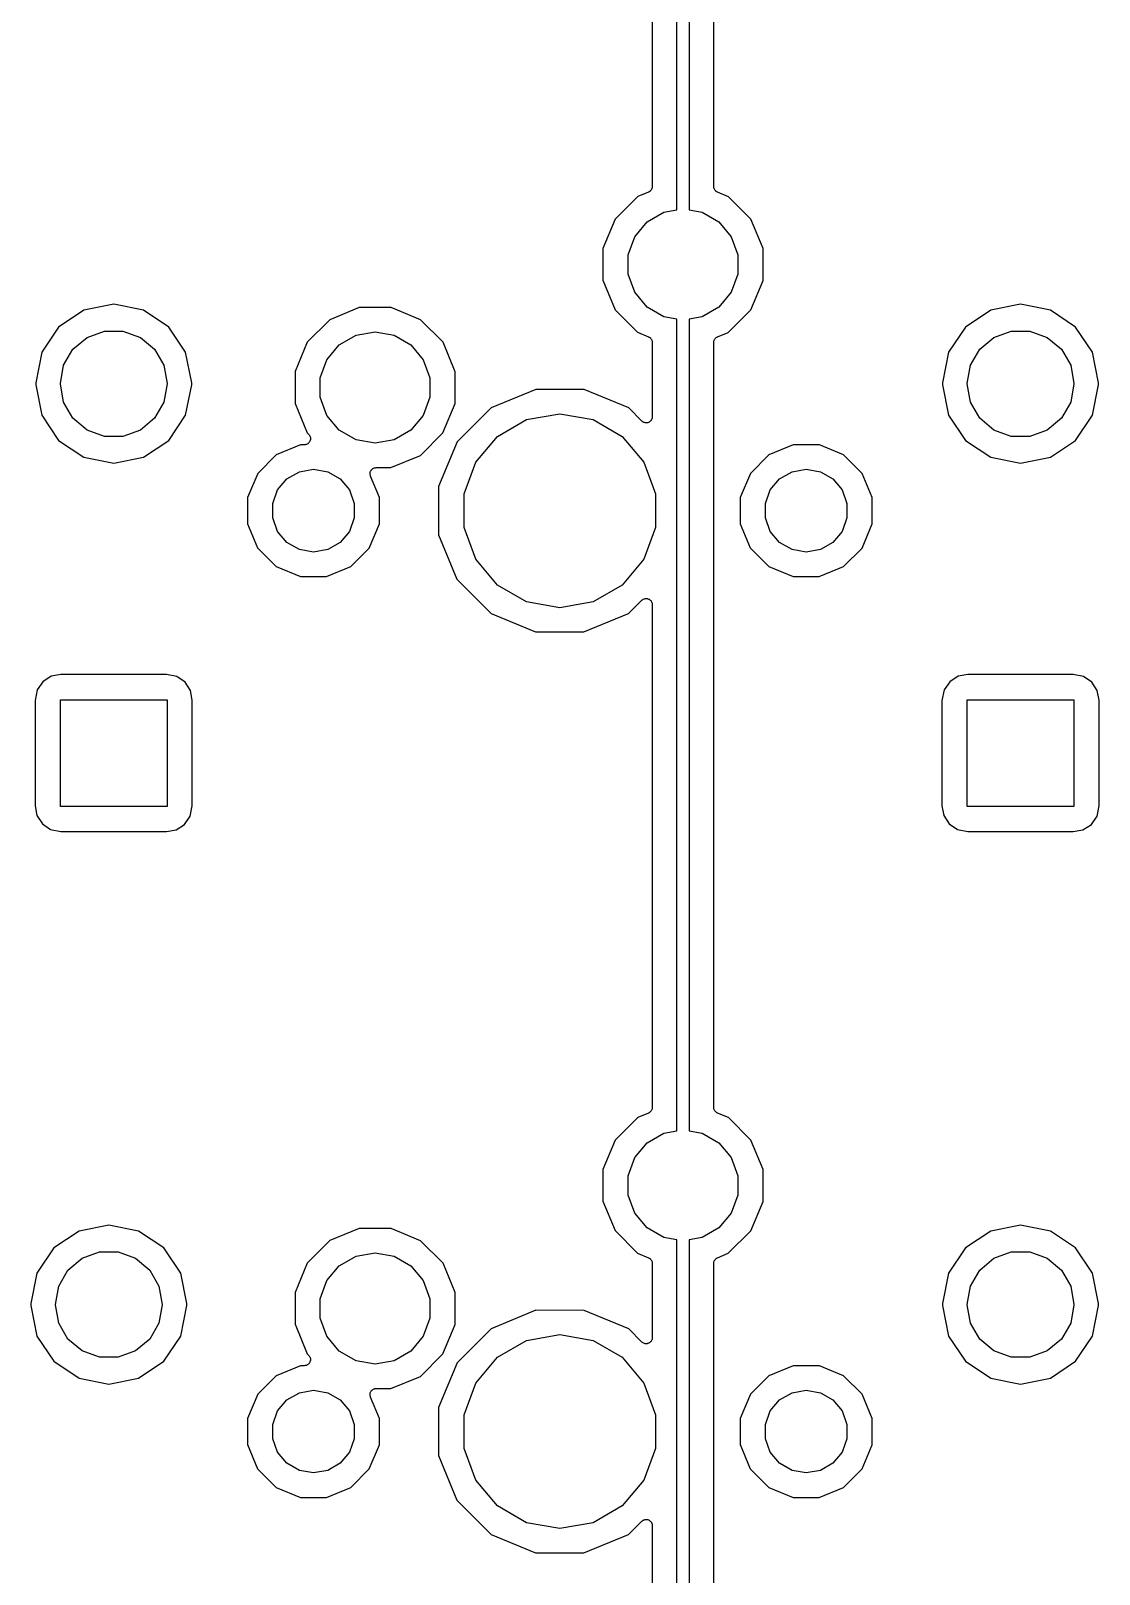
# Model space of a CAD drawing. Extents: x 37 to 156, y -136 to -20.
# Drawn here: x 58.09 to 80.12, y -109.94 to -78.1 of the extents above; entities that cross this region are included whole.
import ezdxf

# ---------------------------------------------------------------- set-up
doc = ezdxf.new("R2010")
doc.units = 0
doc.header["$MEASUREMENT"] = 0
doc.layers.add('BLACK', color=7, linetype='CONTINUOUS')

msp = doc.modelspace()

# ---------------------------------------------------------------- linework, layer by layer
at = {"layer": 'Black'}
for p, q in [((71.415, -81.7947), (71.415, -65.0453)), ((71.665, -65.0453), (71.665, -81.7947)), ((70.907, -70.9377), (70.907, -81.3102)), ((72.173, -81.3104), (72.173, -72.9)), ((70.8285, -81.4276), (70.606, -81.5195)), ((70.8356, -81.4231), (70.8285, -81.4276)), ((70.8435, -81.4202), (70.8356, -81.4231)), ((70.8541, -81.4113), (70.8435, -81.4202)), ((70.8657, -81.4039), (70.8541, -81.4113)), ((70.8708, -81.3973), (70.8657, -81.4039)), ((70.8773, -81.3919), (70.8708, -81.3973)), ((70.8842, -81.3799), (70.8773, -81.3919)), ((70.8926, -81.369), (70.8842, -81.3799)), ((70.8951, -81.3609), (70.8926, -81.369)), ((70.8993, -81.3537), (70.8951, -81.3609)), ((70.9017, -81.3401), (70.8993, -81.3537)), ((70.9059, -81.3269), (70.9017, -81.3401)), ((70.907, -81.3102), (70.9055, -81.3185)), ((70.9055, -81.3185), (70.9059, -81.3269)), ((72.1744, -81.3186), (72.173, -81.3104)), ((72.1741, -81.3269), (72.1744, -81.3186)), ((72.1782, -81.3401), (72.1741, -81.3269)), ((72.1807, -81.3538), (72.1782, -81.3401)), ((72.1848, -81.361), (72.1807, -81.3538)), ((72.1873, -81.3689), (72.1848, -81.361)), ((72.1958, -81.38), (72.1873, -81.3689)), ((72.2027, -81.392), (72.1958, -81.38)), ((72.2091, -81.3974), (72.2027, -81.392)), ((72.2141, -81.4039), (72.2091, -81.3974)), ((72.2258, -81.4114), (72.2141, -81.4039)), ((72.2365, -81.4204), (72.2258, -81.4114)), ((72.2443, -81.4232), (72.2365, -81.4204)), ((72.2513, -81.4277), (72.2443, -81.4232)), ((72.4764, -81.5212), (72.2513, -81.4277)), ((70.606, -81.5195), (70.1412, -81.9836)), ((71.1476, -81.8418), (71.415, -81.7947)), ((71.665, -81.7947), (71.9324, -81.8418)), ((72.9405, -81.986), (72.4764, -81.5212)), ((70.1412, -81.9836), (69.8893, -82.5902)), ((70.5464, -82.3463), (70.8025, -82.0411)), ((70.8025, -82.0411), (71.1476, -81.8418)), ((71.9324, -81.8418), (72.2775, -82.0411)), ((72.2775, -82.0411), (72.5336, -82.3463)), ((73.1913, -82.593), (72.9405, -81.986)), ((70.4101, -82.7208), (70.5464, -82.3463)), ((72.5336, -82.3463), (72.6699, -82.7208)), ((69.8893, -82.5902), (69.8887, -83.247)), ((70.4101, -83.1192), (70.4101, -82.7208)), ((72.6699, -82.7208), (72.6699, -83.1192)), ((73.1907, -83.2498), (73.1913, -82.593)), ((69.8887, -83.247), (70.1395, -83.854)), ((70.5464, -83.4937), (70.4101, -83.1192)), ((72.6699, -83.1192), (72.5336, -83.4937)), ((72.9388, -83.8564), (73.1907, -83.2498)), ((59.8, -83.7405), (59.1856, -83.8627)), ((60.4144, -83.8627), (59.8, -83.7405)), ((70.8025, -83.7989), (70.5464, -83.4937)), ((72.5336, -83.4937), (72.2775, -83.7989)), ((78.5, -83.7405), (77.8856, -83.8627)), ((79.1144, -83.8627), (78.5, -83.7405)), ((59.1856, -83.8627), (58.6647, -84.2107)), ((60.9353, -84.2107), (60.4144, -83.8627)), ((64.256, -84.0595), (63.7912, -84.5236)), ((64.863, -83.8087), (64.256, -84.0595)), ((65.5198, -83.8093), (64.863, -83.8087)), ((66.1264, -84.0612), (65.5198, -83.8093)), ((70.1395, -83.854), (70.6036, -84.3188)), ((71.1476, -83.9982), (70.8025, -83.7989)), ((71.415, -84.0453), (71.1476, -83.9982)), ((71.415, -100.795), (71.415, -84.0453)), ((71.9324, -83.9982), (71.665, -84.0453)), ((71.665, -84.0453), (71.665, -100.795)), ((72.2775, -83.7989), (71.9324, -83.9982)), ((72.474, -84.3205), (72.9388, -83.8564)), ((77.8856, -83.8627), (77.3647, -84.2107)), ((79.6353, -84.2107), (79.1144, -83.8627)), ((58.6647, -84.2107), (58.3167, -84.7316)), ((59.25, -84.4232), (59.609, -84.2925)), ((59.609, -84.2925), (59.991, -84.2925)), ((59.991, -84.2925), (60.35, -84.4232)), ((61.2833, -84.7316), (60.9353, -84.2107)), ((64.7976, -84.3818), (65.19, -84.3126)), ((65.19, -84.3126), (65.5824, -84.3818)), ((66.5905, -84.526), (66.1264, -84.0612)), ((70.6036, -84.3188), (70.8287, -84.4123)), ((72.2515, -84.4124), (72.474, -84.3205)), ((77.3647, -84.2107), (77.0167, -84.7316)), ((77.95, -84.4232), (78.309, -84.2925)), ((78.309, -84.2925), (78.691, -84.2925)), ((78.691, -84.2925), (79.05, -84.4232)), ((79.9833, -84.7316), (79.6353, -84.2107)), ((58.7663, -84.9996), (58.9574, -84.6687)), ((58.9574, -84.6687), (59.25, -84.4232)), ((60.35, -84.4232), (60.6426, -84.6687)), ((60.6426, -84.6687), (60.8337, -84.9996)), ((63.7912, -84.5236), (63.5393, -85.1302)), ((64.1964, -84.8863), (64.4525, -84.5811)), ((64.4525, -84.5811), (64.7976, -84.3818)), ((65.5824, -84.3818), (65.9275, -84.5811)), ((65.9275, -84.5811), (66.1836, -84.8863)), ((66.8413, -85.133), (66.5905, -84.526)), ((70.8287, -84.4123), (70.8357, -84.4168)), ((70.8357, -84.4168), (70.8435, -84.4196)), ((70.8435, -84.4196), (70.8542, -84.4286)), ((70.8542, -84.4286), (70.8659, -84.4361)), ((70.8659, -84.4361), (70.8709, -84.4426)), ((70.8709, -84.4426), (70.8773, -84.448)), ((70.8773, -84.448), (70.8842, -84.46)), ((70.8842, -84.46), (70.8927, -84.4711)), ((70.8927, -84.4711), (70.8952, -84.479)), ((70.8952, -84.479), (70.8993, -84.4862)), ((70.8993, -84.4862), (70.9018, -84.4999)), ((70.9018, -84.4999), (70.9059, -84.5131)), ((70.9059, -84.5131), (70.9056, -84.5214)), ((70.9056, -84.5214), (70.907, -84.5296)), ((70.907, -84.5296), (70.907, -86.062)), ((72.173, -84.5298), (72.1745, -84.5215)), ((72.173, -85.346), (72.173, -84.5298)), ((72.1741, -84.5131), (72.1783, -84.4999)), ((72.1745, -84.5215), (72.1741, -84.5131)), ((72.1783, -84.4999), (72.1807, -84.4863)), ((72.1807, -84.4863), (72.1849, -84.4791)), ((72.1849, -84.4791), (72.1874, -84.471)), ((72.1874, -84.471), (72.1958, -84.4601)), ((72.1958, -84.4601), (72.2027, -84.4481)), ((72.2027, -84.4481), (72.2092, -84.4427)), ((72.2092, -84.4427), (72.2143, -84.4361)), ((72.2143, -84.4361), (72.2259, -84.4287)), ((72.2259, -84.4287), (72.2365, -84.4198)), ((72.2365, -84.4198), (72.2444, -84.4169)), ((72.2444, -84.4169), (72.2515, -84.4124)), ((77.4663, -84.9996), (77.6574, -84.6687)), ((77.6574, -84.6687), (77.95, -84.4232)), ((79.05, -84.4232), (79.3426, -84.6687)), ((79.3426, -84.6687), (79.5337, -84.9996)), ((58.3167, -84.7316), (58.192, -85.3585)), ((58.7, -85.3758), (58.7663, -84.9996)), ((60.8337, -84.9996), (60.9, -85.3758)), ((61.408, -85.3585), (61.2833, -84.7316)), ((64.0601, -85.2608), (64.1964, -84.8863)), ((66.1836, -84.8863), (66.3199, -85.2608)), ((77.0167, -84.7316), (76.892, -85.3585)), ((77.4, -85.3758), (77.4663, -84.9996)), ((79.5337, -84.9996), (79.6, -85.3758)), ((80.108, -85.3585), (79.9833, -84.7316)), ((63.5393, -85.1302), (63.5387, -85.787)), ((64.0601, -85.6592), (64.0601, -85.2608)), ((66.3199, -85.2608), (66.3199, -85.6592)), ((66.8407, -85.7898), (66.8413, -85.133)), ((58.192, -85.3585), (58.192, -85.4015)), ((58.192, -85.4015), (58.3167, -86.0284)), ((58.7, -85.3842), (58.7, -85.3758)), ((58.7663, -85.7604), (58.7, -85.3842)), ((60.9, -85.3842), (60.8337, -85.7604)), ((60.9, -85.3758), (60.9, -85.3842)), ((61.2833, -86.0284), (61.408, -85.4015)), ((61.408, -85.4015), (61.408, -85.3585)), ((68.5045, -85.4977), (67.5846, -85.8778)), ((69.4998, -85.4985), (68.5045, -85.4977)), ((70.4191, -85.8802), (69.4998, -85.4985)), ((72.173, -88.2943), (72.173, -85.346)), ((76.892, -85.3585), (76.892, -85.4015)), ((76.892, -85.4015), (77.0167, -86.0284)), ((77.4, -85.3842), (77.4, -85.3758)), ((77.4663, -85.7604), (77.4, -85.3842)), ((79.6, -85.3842), (79.5337, -85.7604)), ((79.6, -85.3758), (79.6, -85.3842)), ((79.9833, -86.0284), (80.108, -85.4015)), ((80.108, -85.4015), (80.108, -85.3585)), ((58.9574, -86.0913), (58.7663, -85.7604)), ((60.8337, -85.7604), (60.6426, -86.0913)), ((63.5387, -85.787), (63.7895, -86.394)), ((64.1964, -86.0337), (64.0601, -85.6592)), ((66.3199, -85.6592), (66.1836, -86.0337)), ((66.5888, -86.3964), (66.8407, -85.7898)), ((67.5846, -85.8778), (66.8802, -86.5809)), ((70.6901, -86.1518), (70.4191, -85.8802)), ((77.6574, -86.0913), (77.4663, -85.7604)), ((79.5337, -85.7604), (79.3426, -86.0913)), ((58.3167, -86.0284), (58.6647, -86.5493)), ((59.25, -86.3368), (58.9574, -86.0913)), ((60.6426, -86.0913), (60.35, -86.3368)), ((60.9353, -86.5493), (61.2833, -86.0284)), ((64.4525, -86.3389), (64.1964, -86.0337)), ((66.1836, -86.0337), (65.9275, -86.3389)), ((67.7134, -86.4667), (68.3154, -86.1192)), ((68.3154, -86.1192), (69, -85.9985)), ((69, -85.9985), (69.6846, -86.1192)), ((69.6846, -86.1192), (70.2865, -86.4667)), ((70.7037, -86.1613), (70.6901, -86.1518)), ((70.7165, -86.172), (70.7037, -86.1613)), ((70.7217, -86.1739), (70.7165, -86.172)), ((70.7262, -86.1771), (70.7217, -86.1739)), ((70.7423, -86.1814), (70.7262, -86.1771)), ((70.7579, -86.1871), (70.7423, -86.1814)), ((70.7635, -86.1871), (70.7579, -86.1871)), ((70.7688, -86.1885), (70.7635, -86.1871)), ((70.7854, -86.1871), (70.7688, -86.1885)), ((70.8021, -86.1871), (70.7854, -86.1871)), ((70.8073, -86.1852), (70.8021, -86.1871)), ((70.8128, -86.1847), (70.8073, -86.1852)), ((70.8279, -86.1777), (70.8128, -86.1847)), ((70.8435, -86.172), (70.8279, -86.1777)), ((70.8477, -86.1685), (70.8435, -86.172)), ((70.8528, -86.1661), (70.8477, -86.1685)), ((70.8645, -86.1544), (70.8528, -86.1661)), ((70.8773, -86.1437), (70.8645, -86.1544)), ((70.8801, -86.1389), (70.8773, -86.1437)), ((70.884, -86.135), (70.8801, -86.1389)), ((70.891, -86.1199), (70.884, -86.135)), ((70.8993, -86.1055), (70.891, -86.1199)), ((70.9003, -86.1), (70.8993, -86.1055)), ((70.9026, -86.095), (70.9003, -86.1)), ((70.9041, -86.0784), (70.9026, -86.095)), ((70.907, -86.062), (70.9041, -86.0784)), ((77.0167, -86.0284), (77.3647, -86.5493)), ((77.95, -86.3368), (77.6574, -86.0913)), ((79.3426, -86.0913), (79.05, -86.3368)), ((79.6353, -86.5493), (79.9833, -86.0284)), ((58.6647, -86.5493), (59.1856, -86.8973)), ((59.609, -86.4675), (59.25, -86.3368)), ((59.991, -86.4675), (59.609, -86.4675)), ((60.35, -86.3368), (59.991, -86.4675)), ((60.4144, -86.8973), (60.9353, -86.5493)), ((63.7895, -86.394), (63.8197, -86.4242)), ((63.822, -86.5986), (63.8114, -86.6113)), ((63.8197, -86.4242), (63.8292, -86.4378)), ((63.8338, -86.5869), (63.822, -86.5986)), ((63.8292, -86.4378), (63.8399, -86.4505)), ((63.8361, -86.5818), (63.8338, -86.5869)), ((63.8397, -86.5775), (63.8361, -86.5818)), ((63.8454, -86.5619), (63.8397, -86.5775)), ((63.8399, -86.4505), (63.8418, -86.4558)), ((63.8418, -86.4558), (63.845, -86.4604)), ((63.845, -86.4604), (63.8492, -86.4764)), ((63.8525, -86.5469), (63.8454, -86.5619)), ((63.8492, -86.4764), (63.8549, -86.492)), ((63.8529, -86.5413), (63.8525, -86.5469)), ((63.8549, -86.5361), (63.8529, -86.5413)), ((63.8549, -86.492), (63.8549, -86.4976)), ((63.8549, -86.4976), (63.8563, -86.503)), ((63.8563, -86.503), (63.8549, -86.5195)), ((63.8549, -86.5195), (63.8549, -86.5361)), ((64.7976, -86.5382), (64.4525, -86.3389)), ((65.19, -86.6074), (64.7976, -86.5382)), ((65.5824, -86.5382), (65.19, -86.6074)), ((65.9275, -86.3389), (65.5824, -86.5382)), ((66.124, -86.8605), (66.5888, -86.3964)), ((66.8802, -86.5809), (66.4985, -87.5002)), ((67.2666, -86.9992), (67.7134, -86.4667)), ((70.2865, -86.4667), (70.7334, -86.9992)), ((77.3647, -86.5493), (77.8856, -86.8973)), ((78.309, -86.4675), (77.95, -86.3368)), ((78.691, -86.4675), (78.309, -86.4675)), ((79.05, -86.3368), (78.691, -86.4675)), ((79.1144, -86.8973), (79.6353, -86.5493)), ((59.1856, -86.8973), (59.8, -87.0195)), ((59.8, -87.0195), (60.4144, -86.8973)), ((63.1513, -86.8473), (62.7687, -87.2292)), ((63.6509, -86.6409), (63.1513, -86.8473)), ((63.7297, -86.6409), (63.6509, -86.6409)), ((63.7461, -86.6381), (63.7297, -86.6409)), ((63.7626, -86.6366), (63.7461, -86.6381)), ((63.7676, -86.6343), (63.7626, -86.6366)), ((63.7731, -86.6333), (63.7676, -86.6343)), ((63.7875, -86.625), (63.7731, -86.6333)), ((63.8026, -86.618), (63.7875, -86.625)), ((63.8065, -86.6141), (63.8026, -86.618)), ((63.8114, -86.6113), (63.8065, -86.6141)), ((65.517, -87.1113), (66.124, -86.8605)), ((73.3113, -86.8473), (72.9287, -87.2292)), ((73.8109, -86.6409), (73.3113, -86.8473)), ((74.3515, -86.6413), (73.8109, -86.6409)), ((74.8508, -86.8487), (74.3515, -86.6413)), ((75.2327, -87.2313), (74.8508, -86.8487)), ((77.8856, -86.8973), (78.5, -87.0195)), ((78.5, -87.0195), (79.1144, -86.8973)), ((62.7687, -87.2292), (62.5613, -87.7285)), ((63.371, -87.3457), (63.6279, -87.1974)), ((63.6279, -87.1974), (63.92, -87.1458)), ((63.92, -87.1458), (64.2121, -87.1974)), ((64.2121, -87.1974), (64.469, -87.3457)), ((65.086, -87.2434), (65.0878, -87.2297)), ((65.0878, -87.2516), (65.086, -87.2434)), ((65.0878, -87.2297), (65.0879, -87.2159)), ((65.0879, -87.2159), (65.0907, -87.208)), ((65.0907, -87.208), (65.0918, -87.1997)), ((65.0918, -87.1997), (65.0982, -87.1874)), ((65.0982, -87.1874), (65.103, -87.1744)), ((65.103, -87.1744), (65.1084, -87.168)), ((65.1084, -87.168), (65.1122, -87.1606)), ((65.1122, -87.1606), (65.1224, -87.1513)), ((65.1224, -87.1513), (65.1314, -87.1407)), ((65.1314, -87.1407), (65.1386, -87.1365)), ((65.1386, -87.1365), (65.1448, -87.1308)), ((65.1448, -87.1308), (65.1576, -87.1256)), ((65.1576, -87.1256), (65.1696, -87.1186)), ((65.1696, -87.1186), (65.1778, -87.1172)), ((65.1778, -87.1172), (65.1855, -87.114)), ((65.1855, -87.114), (65.1994, -87.1134)), ((65.1994, -87.1134), (65.213, -87.111)), ((65.213, -87.111), (65.517, -87.1113)), ((67.0289, -87.6524), (67.2666, -86.9992)), ((70.7334, -86.9992), (70.9711, -87.6524)), ((72.9287, -87.2292), (72.7213, -87.7285)), ((73.531, -87.3457), (73.7879, -87.1974)), ((73.7879, -87.1974), (74.08, -87.1458)), ((74.08, -87.1458), (74.3721, -87.1974)), ((74.3721, -87.1974), (74.629, -87.3457)), ((75.4391, -87.7309), (75.2327, -87.2313)), ((63.1803, -87.5729), (63.371, -87.3457)), ((64.469, -87.3457), (64.6597, -87.5729)), ((65.0878, -87.26), (65.0878, -87.2516)), ((65.0925, -87.273), (65.0878, -87.26)), ((65.0955, -87.2865), (65.0925, -87.273)), ((65.2791, -87.7309), (65.0955, -87.2865)), ((66.4985, -87.5002), (66.4977, -88.4955)), ((73.3403, -87.5729), (73.531, -87.3457)), ((74.629, -87.3457), (74.8197, -87.5729)), ((62.5613, -87.7285), (62.5609, -88.2691)), ((63.0788, -87.8517), (63.1803, -87.5729)), ((63.0788, -88.1483), (63.0788, -87.8517)), ((64.6597, -87.5729), (64.7612, -87.8517)), ((64.7612, -87.8517), (64.7612, -88.1483)), ((65.2787, -88.2715), (65.2791, -87.7309)), ((67.0289, -88.3476), (67.0289, -87.6524)), ((70.9711, -87.6524), (70.9711, -88.3476)), ((72.7213, -87.7285), (72.7209, -88.2691)), ((73.2388, -87.8517), (73.3403, -87.5729)), ((73.2388, -88.1483), (73.2388, -87.8517)), ((74.8197, -87.5729), (74.9212, -87.8517)), ((74.9212, -87.8517), (74.9212, -88.1483)), ((75.4387, -88.2715), (75.4391, -87.7309)), ((63.1803, -88.4271), (63.0788, -88.1483)), ((64.7612, -88.1483), (64.6597, -88.4271)), ((73.3403, -88.4271), (73.2388, -88.1483)), ((74.9212, -88.1483), (74.8197, -88.4271)), ((62.5609, -88.2691), (62.7673, -88.7687)), ((63.371, -88.6543), (63.1803, -88.4271)), ((64.6597, -88.4271), (64.469, -88.6543)), ((65.0713, -88.7708), (65.2787, -88.2715)), ((66.4977, -88.4955), (66.8778, -89.4154)), ((67.2666, -89.0008), (67.0289, -88.3476)), ((70.9711, -88.3476), (70.7334, -89.0008)), ((72.173, -91.9), (72.173, -88.2943)), ((72.7209, -88.2691), (72.9273, -88.7687)), ((73.531, -88.6543), (73.3403, -88.4271)), ((74.8197, -88.4271), (74.629, -88.6543)), ((75.2313, -88.7708), (75.4387, -88.2715)), ((62.7673, -88.7687), (63.1492, -89.1513)), ((63.6279, -88.8026), (63.371, -88.6543)), ((63.92, -88.8541), (63.6279, -88.8026)), ((64.2121, -88.8026), (63.92, -88.8541)), ((64.469, -88.6543), (64.2121, -88.8026)), ((64.6887, -89.1527), (65.0713, -88.7708)), ((72.9273, -88.7687), (73.3092, -89.1513)), ((73.7879, -88.8026), (73.531, -88.6543)), ((74.08, -88.8541), (73.7879, -88.8026)), ((74.3721, -88.8026), (74.08, -88.8541)), ((74.629, -88.6543), (74.3721, -88.8026)), ((74.8487, -89.1527), (75.2313, -88.7708)), ((63.1492, -89.1513), (63.6485, -89.3587)), ((64.1891, -89.3591), (64.6887, -89.1527)), ((67.7134, -89.5332), (67.2666, -89.0008)), ((70.7334, -89.0008), (70.2865, -89.5332)), ((73.3092, -89.1513), (73.8085, -89.3587)), ((74.3491, -89.3591), (74.8487, -89.1527)), ((63.6485, -89.3587), (64.1891, -89.3591)), ((66.8778, -89.4154), (67.5809, -90.1198)), ((73.8085, -89.3587), (74.3491, -89.3591)), ((68.3154, -89.8808), (67.7134, -89.5332)), ((70.2865, -89.5332), (69.6846, -89.8808)), ((69, -90.0015), (68.3154, -89.8808)), ((69.6846, -89.8808), (69, -90.0015)), ((70.4154, -90.1222), (70.6903, -89.8478)), ((70.6903, -89.8478), (70.7038, -89.8383)), ((70.7038, -89.8383), (70.7165, -89.8277)), ((70.7165, -89.8277), (70.7218, -89.8258)), ((70.7218, -89.8258), (70.7264, -89.8225)), ((70.7264, -89.8225), (70.7424, -89.8183)), ((70.7424, -89.8183), (70.7579, -89.8126)), ((70.7579, -89.8126), (70.7636, -89.8126)), ((70.7636, -89.8126), (70.769, -89.8112)), ((70.769, -89.8112), (70.7855, -89.8126)), ((70.7855, -89.8126), (70.8021, -89.8126)), ((70.8021, -89.8126), (70.8074, -89.8145)), ((70.8074, -89.8145), (70.813, -89.815)), ((70.813, -89.815), (70.828, -89.822)), ((70.828, -89.822), (70.8435, -89.8277)), ((70.8435, -89.8277), (70.8478, -89.8313)), ((70.8478, -89.8313), (70.8529, -89.8337)), ((70.8529, -89.8337), (70.8646, -89.8454)), ((70.8646, -89.8454), (70.8773, -89.8561)), ((70.8773, -89.8561), (70.8801, -89.8609)), ((70.8801, -89.8609), (70.8841, -89.8649)), ((70.8841, -89.8649), (70.8911, -89.8799)), ((70.8911, -89.8799), (70.8993, -89.8943)), ((70.8993, -89.8943), (70.9003, -89.8998)), ((70.9003, -89.8998), (70.9027, -89.9049)), ((70.9027, -89.9049), (70.9041, -89.9214)), ((70.9041, -89.9214), (70.907, -89.9377)), ((70.907, -89.9377), (70.907, -100.31)), ((67.5809, -90.1198), (68.5002, -90.5015)), ((69.4955, -90.5023), (70.4154, -90.1222)), ((68.5002, -90.5015), (69.4955, -90.5023)), ((58.7118, -91.3796), (58.5125, -91.4171)), ((60.8873, -91.3796), (58.7118, -91.3796)), ((61.1015, -91.4229), (60.8873, -91.3796)), ((77.4118, -91.3796), (77.2125, -91.4171)), ((79.5873, -91.3796), (77.4118, -91.3796)), ((79.8015, -91.4229), (79.5873, -91.3796)), ((58.2229, -91.6985), (58.1796, -91.9127)), ((58.3389, -91.5288), (58.2229, -91.6985)), ((58.5125, -91.4171), (58.3389, -91.5288)), ((61.2712, -91.5389), (61.1015, -91.4229)), ((61.3829, -91.7125), (61.2712, -91.5389)), ((76.9229, -91.6985), (76.8796, -91.9127)), ((77.0389, -91.5288), (76.9229, -91.6985)), ((77.2125, -91.4171), (77.0389, -91.5288)), ((79.9712, -91.5389), (79.8015, -91.4229)), ((80.0829, -91.7125), (79.9712, -91.5389)), ((58.1796, -91.9127), (58.1796, -94.0882)), ((58.7, -94.1), (58.7, -91.9)), ((58.7, -91.9), (60.9, -91.9)), ((60.9, -91.9), (60.9, -94.1)), ((61.4204, -91.9118), (61.3829, -91.7125)), ((61.4204, -94.0873), (61.4204, -91.9118)), ((72.173, -100.31), (72.173, -91.9)), ((76.8796, -91.9127), (76.8796, -94.0882)), ((77.4, -94.1), (77.4, -91.9)), ((77.4, -91.9), (79.6, -91.9)), ((79.6, -91.9), (79.6, -94.1)), ((80.1204, -91.9118), (80.0829, -91.7125)), ((80.1204, -94.0873), (80.1204, -91.9118)), ((58.1796, -94.0882), (58.2171, -94.2875)), ((60.9, -94.1), (58.7, -94.1)), ((61.3771, -94.3015), (61.4204, -94.0873)), ((76.8796, -94.0882), (76.9171, -94.2875)), ((79.6, -94.1), (77.4, -94.1)), ((80.0771, -94.3015), (80.1204, -94.0873)), ((58.2171, -94.2875), (58.3288, -94.4611)), ((58.3288, -94.4611), (58.4985, -94.5771)), ((61.0875, -94.5829), (61.2611, -94.4712)), ((61.2611, -94.4712), (61.3771, -94.3015)), ((76.9171, -94.2875), (77.0288, -94.4611)), ((77.0288, -94.4611), (77.1985, -94.5771)), ((79.7875, -94.5829), (79.9611, -94.4712)), ((79.9611, -94.4712), (80.0771, -94.3015)), ((58.4985, -94.5771), (58.7127, -94.6204)), ((58.7127, -94.6204), (60.8882, -94.6204)), ((60.8882, -94.6204), (61.0875, -94.5829)), ((77.1985, -94.5771), (77.4127, -94.6204)), ((77.4127, -94.6204), (79.5882, -94.6204)), ((79.5882, -94.6204), (79.7875, -94.5829)), ((70.606, -100.52), (70.1412, -100.984)), ((70.8285, -100.428), (70.606, -100.52)), ((70.8356, -100.423), (70.8285, -100.428)), ((70.8435, -100.42), (70.8356, -100.423)), ((70.8541, -100.411), (70.8435, -100.42)), ((70.8657, -100.404), (70.8541, -100.411)), ((70.8708, -100.397), (70.8657, -100.404)), ((70.8773, -100.392), (70.8708, -100.397)), ((70.8842, -100.38), (70.8773, -100.392)), ((70.8926, -100.369), (70.8842, -100.38)), ((70.8951, -100.361), (70.8926, -100.369)), ((70.8993, -100.354), (70.8951, -100.361)), ((70.9017, -100.34), (70.8993, -100.354)), ((70.9059, -100.327), (70.9017, -100.34)), ((70.907, -100.31), (70.9055, -100.319)), ((70.9055, -100.319), (70.9059, -100.327)), ((72.1744, -100.319), (72.173, -100.31)), ((72.1741, -100.327), (72.1744, -100.319)), ((72.1782, -100.34), (72.1741, -100.327)), ((72.1807, -100.354), (72.1782, -100.34)), ((72.1848, -100.361), (72.1807, -100.354)), ((72.1873, -100.369), (72.1848, -100.361)), ((72.1958, -100.38), (72.1873, -100.369)), ((72.2027, -100.392), (72.1958, -100.38)), ((72.2091, -100.397), (72.2027, -100.392)), ((72.2141, -100.404), (72.2091, -100.397)), ((72.2258, -100.411), (72.2141, -100.404)), ((72.2365, -100.42), (72.2258, -100.411)), ((72.2443, -100.423), (72.2365, -100.42)), ((72.2513, -100.428), (72.2443, -100.423)), ((72.4764, -100.521), (72.2513, -100.428)), ((72.9405, -100.986), (72.4764, -100.521)), ((70.8025, -101.041), (71.1476, -100.842)), ((71.1476, -100.842), (71.415, -100.795)), ((71.665, -100.795), (71.9324, -100.842)), ((71.9324, -100.842), (72.2775, -101.041)), ((70.1412, -100.984), (69.8893, -101.59)), ((70.5464, -101.346), (70.8025, -101.041)), ((72.2775, -101.041), (72.5336, -101.346)), ((73.1913, -101.593), (72.9405, -100.986)), ((70.4101, -101.721), (70.5464, -101.346)), ((72.5336, -101.346), (72.6699, -101.721)), ((69.8893, -101.59), (69.8887, -102.247)), ((70.4101, -102.119), (70.4101, -101.721)), ((72.6699, -101.721), (72.6699, -102.119)), ((73.1907, -102.25), (73.1913, -101.593)), ((70.5464, -102.494), (70.4101, -102.119)), ((72.6699, -102.119), (72.5336, -102.494)), ((69.8887, -102.247), (70.1395, -102.854)), ((70.8025, -102.799), (70.5464, -102.494)), ((72.5336, -102.494), (72.2775, -102.799)), ((72.9388, -102.856), (73.1907, -102.25)), ((59.7, -102.74), (59.0856, -102.863)), ((60.3144, -102.863), (59.7, -102.74)), ((64.863, -102.809), (64.256, -103.06)), ((65.5198, -102.809), (64.863, -102.809)), ((66.1264, -103.061), (65.5198, -102.809)), ((71.1476, -102.998), (70.8025, -102.799)), ((72.2775, -102.799), (71.9324, -102.998)), ((78.5, -102.74), (77.8856, -102.863)), ((79.1144, -102.863), (78.5, -102.74)), ((59.0856, -102.863), (58.5647, -103.211)), ((60.8353, -103.211), (60.3144, -102.863)), ((64.256, -103.06), (63.7912, -103.524)), ((66.5905, -103.526), (66.1264, -103.061)), ((70.1395, -102.854), (70.6036, -103.319)), ((71.415, -103.045), (71.1476, -102.998)), ((71.415, -113.795), (71.415, -103.045)), ((71.9324, -102.998), (71.665, -103.045)), ((71.665, -103.045), (71.665, -113.743)), ((72.474, -103.32), (72.9388, -102.856)), ((77.8856, -102.863), (77.3647, -103.211)), ((79.6353, -103.211), (79.1144, -102.863)), ((58.5647, -103.211), (58.2167, -103.732)), ((58.8574, -103.669), (59.15, -103.423)), ((59.15, -103.423), (59.509, -103.293)), ((59.509, -103.293), (59.891, -103.293)), ((59.891, -103.293), (60.25, -103.423)), ((60.25, -103.423), (60.5426, -103.669)), ((61.1833, -103.732), (60.8353, -103.211)), ((64.4525, -103.581), (64.7976, -103.382)), ((64.7976, -103.382), (65.19, -103.313)), ((65.19, -103.313), (65.5824, -103.382)), ((65.5824, -103.382), (65.9275, -103.581)), ((70.6036, -103.319), (70.8287, -103.412)), ((70.8287, -103.412), (70.8357, -103.417)), ((70.8357, -103.417), (70.8435, -103.42)), ((70.8435, -103.42), (70.8542, -103.429)), ((70.8542, -103.429), (70.8659, -103.436)), ((70.8659, -103.436), (70.8709, -103.443)), ((70.8709, -103.443), (70.8773, -103.448)), ((70.8773, -103.448), (70.8842, -103.46)), ((70.8842, -103.46), (70.8927, -103.471)), ((70.8927, -103.471), (70.8952, -103.479)), ((70.8952, -103.479), (70.8993, -103.486)), ((72.1807, -103.486), (72.1849, -103.479)), ((72.1849, -103.479), (72.1874, -103.471)), ((72.1874, -103.471), (72.1958, -103.46)), ((72.1958, -103.46), (72.2027, -103.448)), ((72.2027, -103.448), (72.2092, -103.443)), ((72.2092, -103.443), (72.2143, -103.436)), ((72.2143, -103.436), (72.2259, -103.429)), ((72.2259, -103.429), (72.2365, -103.42)), ((72.2365, -103.42), (72.2444, -103.417)), ((72.2444, -103.417), (72.2515, -103.412)), ((72.2515, -103.412), (72.474, -103.32)), ((77.3647, -103.211), (77.0167, -103.732)), ((77.6574, -103.669), (77.95, -103.423)), ((77.95, -103.423), (78.309, -103.293)), ((78.309, -103.293), (78.691, -103.293)), ((78.691, -103.293), (79.05, -103.423)), ((79.05, -103.423), (79.3426, -103.669)), ((79.9833, -103.732), (79.6353, -103.211)), ((58.2167, -103.732), (58.092, -104.359)), ((58.6663, -104), (58.8574, -103.669)), ((60.5426, -103.669), (60.7337, -104)), ((61.308, -104.359), (61.1833, -103.732)), ((63.7912, -103.524), (63.5393, -104.13)), ((64.1964, -103.886), (64.4525, -103.581)), ((65.9275, -103.581), (66.1836, -103.886)), ((66.8413, -104.133), (66.5905, -103.526)), ((70.8993, -103.486), (70.9018, -103.5)), ((70.9018, -103.5), (70.9059, -103.513)), ((70.9059, -103.513), (70.9056, -103.521)), ((70.9056, -103.521), (70.907, -103.53)), ((70.907, -103.53), (70.907, -105.062)), ((72.173, -103.53), (72.1745, -103.521)), ((72.173, -104.346), (72.173, -103.53)), ((72.1741, -103.513), (72.1783, -103.5)), ((72.1745, -103.521), (72.1741, -103.513)), ((72.1783, -103.5), (72.1807, -103.486)), ((77.0167, -103.732), (76.892, -104.359)), ((77.4663, -104), (77.6574, -103.669)), ((79.3426, -103.669), (79.5337, -104)), ((80.108, -104.359), (79.9833, -103.732)), ((58.6, -104.376), (58.6663, -104)), ((60.7337, -104), (60.8, -104.376)), ((64.0601, -104.261), (64.1964, -103.886)), ((66.1836, -103.886), (66.3199, -104.261)), ((77.4, -104.376), (77.4663, -104)), ((79.5337, -104), (79.6, -104.376)), ((58.092, -104.359), (58.092, -104.401)), ((58.092, -104.401), (58.2167, -105.028)), ((58.6, -104.384), (58.6, -104.376)), ((58.6663, -104.76), (58.6, -104.384)), ((60.8, -104.384), (60.7337, -104.76)), ((60.8, -104.376), (60.8, -104.384)), ((61.1833, -105.028), (61.308, -104.401)), ((61.308, -104.401), (61.308, -104.359)), ((63.5393, -104.13), (63.5387, -104.787)), ((64.0601, -104.659), (64.0601, -104.261)), ((66.3199, -104.261), (66.3199, -104.659)), ((66.8407, -104.79), (66.8413, -104.133)), ((72.173, -107.294), (72.173, -104.346)), ((76.892, -104.359), (76.892, -104.401)), ((76.892, -104.401), (77.0167, -105.028)), ((77.4, -104.384), (77.4, -104.376)), ((77.4663, -104.76), (77.4, -104.384)), ((79.6, -104.384), (79.5337, -104.76)), ((79.6, -104.376), (79.6, -104.384)), ((79.9833, -105.028), (80.108, -104.401)), ((80.108, -104.401), (80.108, -104.359)), ((64.1964, -105.034), (64.0601, -104.659)), ((66.3199, -104.659), (66.1836, -105.034)), ((68.5045, -104.498), (67.5846, -104.878)), ((69.4998, -104.499), (68.5045, -104.498)), ((70.4191, -104.88), (69.4998, -104.499)), ((58.2167, -105.028), (58.5647, -105.549)), ((58.8574, -105.091), (58.6663, -104.76)), ((60.7337, -104.76), (60.5426, -105.091)), ((60.8353, -105.549), (61.1833, -105.028)), ((63.5387, -104.787), (63.7895, -105.394)), ((64.4525, -105.339), (64.1964, -105.034)), ((66.1836, -105.034), (65.9275, -105.339)), ((66.5888, -105.396), (66.8407, -104.79)), ((67.5846, -104.878), (66.8802, -105.581)), ((68.3154, -105.119), (69, -104.998)), ((69, -104.998), (69.6846, -105.119)), ((70.6901, -105.152), (70.4191, -104.88)), ((70.907, -105.062), (70.9041, -105.078)), ((77.0167, -105.028), (77.3647, -105.549)), ((77.6574, -105.091), (77.4663, -104.76)), ((79.5337, -104.76), (79.3426, -105.091)), ((79.6353, -105.549), (79.9833, -105.028)), ((59.15, -105.337), (58.8574, -105.091)), ((59.509, -105.467), (59.15, -105.337)), ((60.25, -105.337), (59.891, -105.467)), ((60.5426, -105.091), (60.25, -105.337)), ((64.7976, -105.538), (64.4525, -105.339)), ((65.9275, -105.339), (65.5824, -105.538)), ((67.7134, -105.467), (68.3154, -105.119)), ((69.6846, -105.119), (70.2865, -105.467)), ((70.7037, -105.161), (70.6901, -105.152)), ((70.7165, -105.172), (70.7037, -105.161)), ((70.7217, -105.174), (70.7165, -105.172)), ((70.7262, -105.177), (70.7217, -105.174)), ((70.7423, -105.181), (70.7262, -105.177)), ((70.7579, -105.187), (70.7423, -105.181)), ((70.7635, -105.187), (70.7579, -105.187)), ((70.7688, -105.189), (70.7635, -105.187)), ((70.7854, -105.187), (70.7688, -105.189)), ((70.8021, -105.187), (70.7854, -105.187)), ((70.8073, -105.185), (70.8021, -105.187)), ((70.8128, -105.185), (70.8073, -105.185)), ((70.8279, -105.178), (70.8128, -105.185)), ((70.8435, -105.172), (70.8279, -105.178)), ((70.8477, -105.168), (70.8435, -105.172)), ((70.8528, -105.166), (70.8477, -105.168)), ((70.8645, -105.154), (70.8528, -105.166)), ((70.8773, -105.144), (70.8645, -105.154)), ((70.8801, -105.139), (70.8773, -105.144)), ((70.884, -105.135), (70.8801, -105.139)), ((70.891, -105.12), (70.884, -105.135)), ((70.8993, -105.105), (70.891, -105.12)), ((70.9003, -105.1), (70.8993, -105.105)), ((70.9026, -105.095), (70.9003, -105.1)), ((70.9041, -105.078), (70.9026, -105.095)), ((77.95, -105.337), (77.6574, -105.091)), ((78.309, -105.467), (77.95, -105.337)), ((79.05, -105.337), (78.691, -105.467)), ((79.3426, -105.091), (79.05, -105.337)), ((58.5647, -105.549), (59.0856, -105.897)), ((59.891, -105.467), (59.509, -105.467)), ((60.3144, -105.897), (60.8353, -105.549)), ((63.6509, -105.641), (63.1513, -105.847)), ((63.7297, -105.641), (63.6509, -105.641)), ((63.7461, -105.638), (63.7297, -105.641)), ((63.7626, -105.637), (63.7461, -105.638)), ((63.7676, -105.634), (63.7626, -105.637)), ((63.7731, -105.633), (63.7676, -105.634)), ((63.7875, -105.625), (63.7731, -105.633)), ((63.8026, -105.618), (63.7875, -105.625)), ((63.7895, -105.394), (63.8197, -105.424)), ((63.8065, -105.614), (63.8026, -105.618)), ((63.8114, -105.611), (63.8065, -105.614)), ((63.822, -105.599), (63.8114, -105.611)), ((63.8197, -105.424), (63.8292, -105.438)), ((63.8338, -105.587), (63.822, -105.599)), ((63.8292, -105.438), (63.8399, -105.451)), ((63.8361, -105.582), (63.8338, -105.587)), ((63.8397, -105.578), (63.8361, -105.582)), ((63.8454, -105.562), (63.8397, -105.578)), ((63.8399, -105.451), (63.8418, -105.456)), ((63.8418, -105.456), (63.845, -105.46)), ((63.845, -105.46), (63.8492, -105.476)), ((63.8525, -105.547), (63.8454, -105.562)), ((63.8492, -105.476), (63.8549, -105.492)), ((63.8529, -105.541), (63.8525, -105.547)), ((63.8549, -105.536), (63.8529, -105.541)), ((63.8549, -105.492), (63.8549, -105.498)), ((63.8549, -105.498), (63.8563, -105.503)), ((63.8563, -105.503), (63.8549, -105.519)), ((63.8549, -105.519), (63.8549, -105.536)), ((65.19, -105.607), (64.7976, -105.538)), ((65.5824, -105.538), (65.19, -105.607)), ((66.124, -105.86), (66.5888, -105.396)), ((66.8802, -105.581), (66.4985, -106.5)), ((67.2666, -105.999), (67.7134, -105.467)), ((70.2865, -105.467), (70.7334, -105.999)), ((73.8109, -105.641), (73.3113, -105.847)), ((74.3515, -105.641), (73.8109, -105.641)), ((74.8508, -105.849), (74.3515, -105.641)), ((77.3647, -105.549), (77.8856, -105.897)), ((78.691, -105.467), (78.309, -105.467)), ((79.1144, -105.897), (79.6353, -105.549)), ((59.0856, -105.897), (59.7, -106.02)), ((59.7, -106.02), (60.3144, -105.897)), ((63.1513, -105.847), (62.7687, -106.229)), ((65.517, -106.111), (66.124, -105.86)), ((67.0289, -106.652), (67.2666, -105.999)), ((70.7334, -105.999), (70.9711, -106.652)), ((73.3113, -105.847), (72.9287, -106.229)), ((75.2327, -106.231), (74.8508, -105.849)), ((77.8856, -105.897), (78.5, -106.02)), ((78.5, -106.02), (79.1144, -105.897)), ((62.7687, -106.229), (62.5613, -106.729)), ((63.1803, -106.573), (63.371, -106.346)), ((63.371, -106.346), (63.6279, -106.197)), ((63.6279, -106.197), (63.92, -106.146)), ((63.92, -106.146), (64.2121, -106.197)), ((64.2121, -106.197), (64.469, -106.346)), ((64.469, -106.346), (64.6597, -106.573)), ((65.086, -106.243), (65.0878, -106.23)), ((65.0878, -106.252), (65.086, -106.243)), ((65.0878, -106.23), (65.0879, -106.216)), ((65.0878, -106.26), (65.0878, -106.252)), ((65.0925, -106.273), (65.0878, -106.26)), ((65.0879, -106.216), (65.0907, -106.208)), ((65.0907, -106.208), (65.0918, -106.2)), ((65.0918, -106.2), (65.0982, -106.187)), ((65.0955, -106.287), (65.0925, -106.273)), ((65.2791, -106.731), (65.0955, -106.287)), ((65.0982, -106.187), (65.103, -106.174)), ((65.103, -106.174), (65.1084, -106.168)), ((65.1084, -106.168), (65.1122, -106.161)), ((65.1122, -106.161), (65.1224, -106.151)), ((65.1224, -106.151), (65.1314, -106.141)), ((65.1314, -106.141), (65.1386, -106.136)), ((65.1386, -106.136), (65.1448, -106.131)), ((65.1448, -106.131), (65.1576, -106.126)), ((65.1576, -106.126), (65.1696, -106.119)), ((65.1696, -106.119), (65.1778, -106.117)), ((65.1778, -106.117), (65.1855, -106.114)), ((65.1855, -106.114), (65.1994, -106.113)), ((65.1994, -106.113), (65.213, -106.111)), ((65.213, -106.111), (65.517, -106.111)), ((72.9287, -106.229), (72.7213, -106.729)), ((73.3403, -106.573), (73.531, -106.346)), ((73.531, -106.346), (73.7879, -106.197)), ((73.7879, -106.197), (74.08, -106.146)), ((74.08, -106.146), (74.3721, -106.197)), ((74.3721, -106.197), (74.629, -106.346)), ((74.629, -106.346), (74.8197, -106.573)), ((75.4391, -106.731), (75.2327, -106.231)), ((63.0788, -106.852), (63.1803, -106.573)), ((64.6597, -106.573), (64.7612, -106.852)), ((66.4985, -106.5), (66.4977, -107.495)), ((67.0289, -107.348), (67.0289, -106.652)), ((70.9711, -106.652), (70.9711, -107.348)), ((73.2388, -106.852), (73.3403, -106.573)), ((74.8197, -106.573), (74.9212, -106.852)), ((62.5613, -106.729), (62.5609, -107.269)), ((63.0788, -107.148), (63.0788, -106.852)), ((64.7612, -106.852), (64.7612, -107.148)), ((65.2787, -107.271), (65.2791, -106.731)), ((72.7213, -106.729), (72.7209, -107.269)), ((73.2388, -107.148), (73.2388, -106.852)), ((74.9212, -106.852), (74.9212, -107.148)), ((75.4387, -107.271), (75.4391, -106.731)), ((62.5609, -107.269), (62.7673, -107.769)), ((63.1803, -107.427), (63.0788, -107.148)), ((64.7612, -107.148), (64.6597, -107.427)), ((65.0713, -107.771), (65.2787, -107.271)), ((72.173, -110.9), (72.173, -107.294)), ((72.7209, -107.269), (72.9273, -107.769)), ((73.3403, -107.427), (73.2388, -107.148)), ((74.9212, -107.148), (74.8197, -107.427)), ((75.2313, -107.771), (75.4387, -107.271)), ((63.371, -107.654), (63.1803, -107.427)), ((64.6597, -107.427), (64.469, -107.654)), ((66.4977, -107.495), (66.8778, -108.415)), ((67.2666, -108.001), (67.0289, -107.348)), ((70.9711, -107.348), (70.7334, -108.001)), ((73.531, -107.654), (73.3403, -107.427)), ((74.8197, -107.427), (74.629, -107.654)), ((62.7673, -107.769), (63.1492, -108.151)), ((63.6279, -107.803), (63.371, -107.654)), ((63.92, -107.854), (63.6279, -107.803)), ((64.2121, -107.803), (63.92, -107.854)), ((64.469, -107.654), (64.2121, -107.803)), ((64.6887, -108.153), (65.0713, -107.771)), ((72.9273, -107.769), (73.3092, -108.151)), ((73.7879, -107.803), (73.531, -107.654)), ((74.08, -107.854), (73.7879, -107.803)), ((74.3721, -107.803), (74.08, -107.854)), ((74.629, -107.654), (74.3721, -107.803)), ((74.8487, -108.153), (75.2313, -107.771)), ((63.1492, -108.151), (63.6485, -108.359)), ((64.1891, -108.359), (64.6887, -108.153)), ((67.7134, -108.533), (67.2666, -108.001)), ((70.7334, -108.001), (70.2865, -108.533)), ((73.3092, -108.151), (73.8085, -108.359)), ((74.3491, -108.359), (74.8487, -108.153)), ((63.6485, -108.359), (64.1891, -108.359)), ((66.8778, -108.415), (67.5809, -109.12)), ((68.3154, -108.881), (67.7134, -108.533)), ((70.2865, -108.533), (69.6846, -108.881)), ((73.8085, -108.359), (74.3491, -108.359)), ((69, -109.002), (68.3154, -108.881)), ((69.6846, -108.881), (69, -109.002)), ((70.4154, -109.122), (70.6903, -108.848)), ((70.6903, -108.848), (70.7038, -108.838)), ((70.7038, -108.838), (70.7165, -108.828)), ((70.7165, -108.828), (70.7218, -108.826)), ((70.7218, -108.826), (70.7264, -108.823)), ((70.7264, -108.823), (70.7424, -108.818)), ((70.7424, -108.818), (70.7579, -108.813)), ((70.7579, -108.813), (70.7636, -108.813)), ((70.7636, -108.813), (70.769, -108.811)), ((70.769, -108.811), (70.7855, -108.813)), ((70.7855, -108.813), (70.8021, -108.813)), ((70.8021, -108.813), (70.8074, -108.815)), ((70.8074, -108.815), (70.813, -108.815)), ((70.813, -108.815), (70.828, -108.822)), ((70.828, -108.822), (70.8435, -108.828)), ((70.8435, -108.828), (70.8478, -108.831)), ((70.8478, -108.831), (70.8529, -108.834)), ((70.8529, -108.834), (70.8646, -108.845)), ((70.8646, -108.845), (70.8773, -108.856)), ((70.8773, -108.856), (70.8801, -108.861)), ((70.8801, -108.861), (70.8841, -108.865)), ((70.8841, -108.865), (70.8911, -108.88)), ((70.8911, -108.88), (70.8993, -108.894)), ((70.8993, -108.894), (70.9003, -108.9)), ((67.5809, -109.12), (68.5002, -109.501)), ((69.4955, -109.502), (70.4154, -109.122)), ((70.9003, -108.9), (70.9027, -108.905)), ((70.9027, -108.905), (70.9041, -108.921)), ((70.9041, -108.921), (70.907, -108.938)), ((70.907, -108.938), (70.907, -113.782)), ((68.5002, -109.501), (69.4955, -109.502))]:
    msp.add_line(p, q, dxfattribs=at)

doc.saveas('drawing.dxf')
